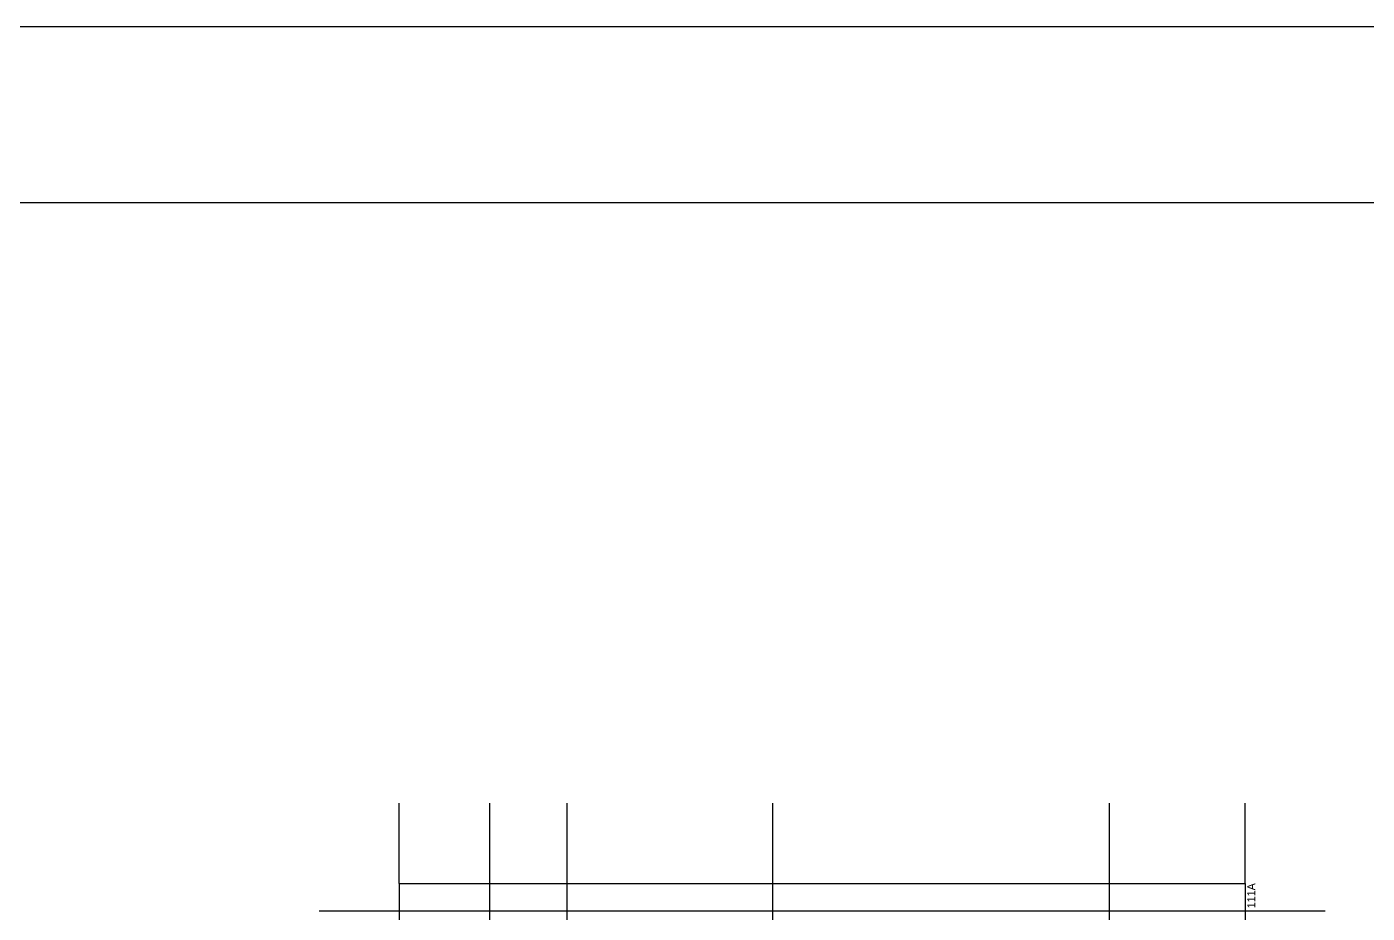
# Model space of a CAD drawing. Header units: millimetres. Extents: x 18456 to 179493, y -203649 to 469211.
# Drawn here: x 140561 to 157310, y 72344 to 83416 of the extents above; entities that cross this region are included whole.
import ezdxf

# ---------------------------------------------------------------- set-up
doc = ezdxf.new("R2010")
doc.units = ezdxf.units.MM
doc.linetypes.add('X-평면도(기본형)$0$CEN', pattern=[52.5, 50, -1, 0.5, -1])
for name, color, linetype, true_color in [('X-평면도(기본형)$0$CEN', 1, 'X-평면도(기본형)$0$CEN', 0xff0000), ('X-평면도(기본형)$0$DEFTXT', 7, 'Continuous', 0x7fdfff), ('X-평면도(기본형)$0$DFM', 7, 'Continuous', 0x000000), ('X-평면도(기본형)$0$W1', 2, 'Continuous', 0xffff00)]:
    doc.layers.add(name, color=color, linetype=linetype, true_color=true_color)
doc.styles.add('맑은 고딕 Regular', font='')
doc.styles.get('맑은 고딕 Regular').set_extended_font_data('M+39D80 怨좊뵓')

msp = doc.modelspace()

# ---------------------------------------------------------------- linework, layer by layer
at = {"layer": 'X-평면도(기본형)$0$CEN'}
for p, q in [((145214, 72716), (145214, 73716)), ((146344, 73716), (146344, 70002)), ((147309, 73716), (147309, 67801)), ((149879, 73716), (149879, 67791)), ((154084, 73716), (154084, 70376)), ((155784, 72716), (155784, 73716)), ((144214, 72371), (156784, 72371))]:
    msp.add_line(p, q, dxfattribs=at)
at = {"layer": 'X-평면도(기본형)$0$DFM', "color": 181, "true_color": 0x9f7fff}
for points in [[(89959, 83416), (89959, 24016), (174059, 24016), (174059, 83416)], [(92659, 26216), (165659, 26216), (165659, 81216), (92659, 81216)]]:
    msp.add_lwpolyline(points, close=True, dxfattribs=at)
at = {"layer": 'X-평면도(기본형)$0$W1'}
for p, q in [((145214, 72716), (145214, 71616)), ((145214, 72716), (155784, 72716)), ((155784, 72716), (155784, 71891))]:
    msp.add_line(p, q, dxfattribs=at)

# ---------------------------------------------------------------- texts
at = {"layer": 'X-평면도(기본형)$0$DEFTXT', "insert": (155811, 72718), "char_height": 100, "width": 815.22, "attachment_point": 3, "rotation": 90, "style": '맑은 고딕 Regular'}
msp.add_mtext('111A', dxfattribs=at)

doc.saveas('drawing.dxf')
